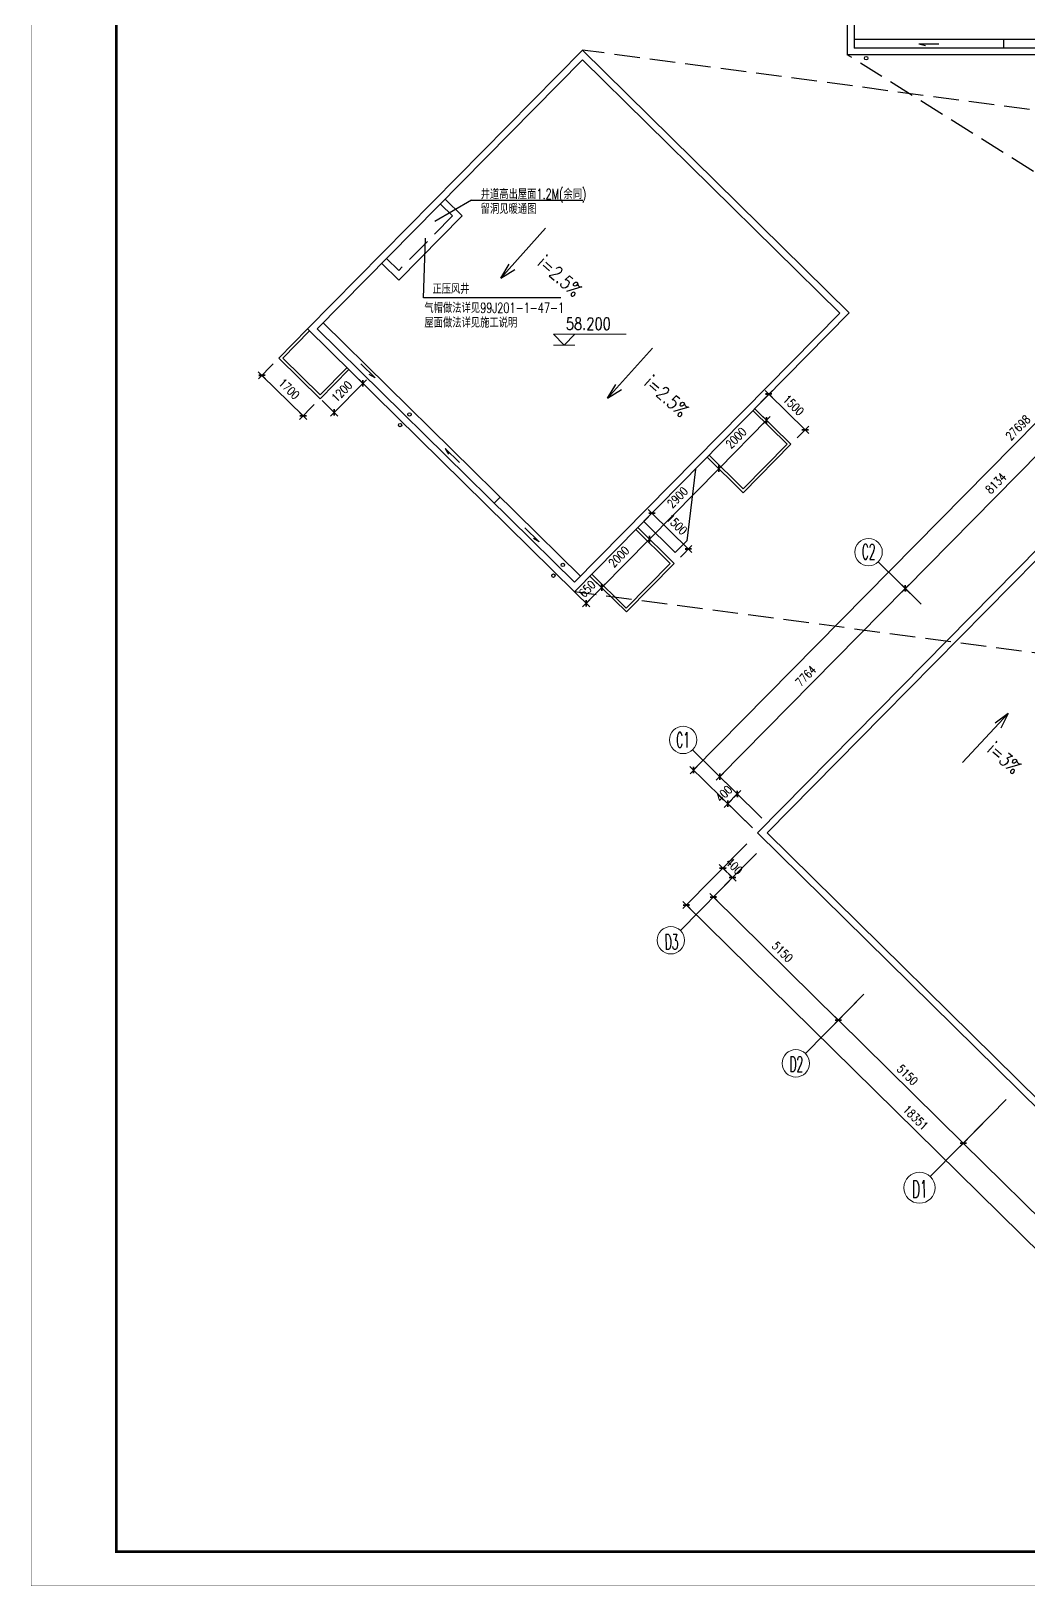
# Model space of a CAD drawing. Extents: x -357449 to -117302, y 127569 to 244935.
# Drawn here: x -236210 to -206912, y 160827 to 206499 of the extents above; entities that cross this region are included whole.
import ezdxf
from ezdxf.enums import TextEntityAlignment as Align

# ---------------------------------------------------------------- set-up
doc = ezdxf.new("R2010")
doc.units = 0
doc.header["$MEASUREMENT"] = 0
doc.linetypes.add('DASH', pattern=[0.35, 0.25, -0.1])
doc.layers.get('0').update_dxf_attribs({"linetype": 'CONTINUOUS'})
doc.layers.get('DEFPOINTS').update_dxf_attribs({"linetype": 'CONTINUOUS'})
doc.layers.add('AXIS', color=3, linetype='CONTINUOUS', lineweight=9)
for name, color, linetype in [('DIM', 7, 'CONTINUOUS'), ('ROOF', 4, 'CONTINUOUS'), ('WALL', 1, 'CONTINUOUS'), ('WIN', 4, 'CONTINUOUS'), ('WINDOW', 4, 'CONTINUOUS'), ('WINDOWS', 4, 'CONTINUOUS'), ('阳台', 4, 'CONTINUOUS')]:
    doc.layers.add(name, color=color, linetype=linetype)
doc.styles.add('COMPLEX', font='COMPLEX.shx')
doc.styles.add('CT', font='txt', dxfattribs={"width": 0.8, "bigfont": 'FS.SHX'})
doc.styles.add('DIM_FONT', font='SIMPLEX.shx', dxfattribs={"width": 0.8})
doc.styles.get("Standard").update_dxf_attribs({"font": 'txt.shx', "width": 0.8, "height": 525, "bigfont": 'h1.shx'})
doc.dimstyles.new('DIMN-200', dxfattribs={"dimtxt": 300, "dimasz": 1, "dimexe": 250, "dimexo": 0, "dimgap": 150, "dimtad": 1, "dimdec": 0, "dimdsep": 46, "dimtxsty": 'DIM_FONT', "dimblk": '_DIMX', "dimcen": 2.5, "dimclrd": 256, "dimclre": 256, "dimclrt": 4, "dimadec": 0, "dimazin": 0, "dimtfac": 1, "dimtdec": 0, "dimtix": 1, "dimtmove": 2, "dimatfit": 3, "dimldrblk": '_DIMX', "dimfxl": 0, "dimtolj": 1, "dimtzin": 0, "dimarcsym": 0})
doc.dimstyles.get("Standard").update_dxf_attribs({"dimtxt": 375, "dimasz": 1, "dimexe": 150, "dimexo": 0, "dimgap": 200, "dimtad": 1, "dimdec": 0, "dimzin": 0, "dimdsep": 46, "dimtxsty": 'DIM_FONT', "dimblk1": '_DIMX', "dimblk2": '_DIMX', "dimsah": 1, "dimcen": 200, "dimclrd": 256, "dimclre": 256, "dimclrt": 4, "dimadec": 0, "dimazin": 0, "dimtfac": 1, "dimtdec": 0, "dimtix": 1, "dimtmove": 2, "dimatfit": 3, "dimldrblk": '_DIMX', "dimfxl": 0, "dimtolj": 1, "dimtzin": 0, "dimarcsym": 0})

# ---------------------------------------------------------------- blocks, each defined once
blk = doc.blocks.new('_DIMX')
blk.add_line((-150, 0), (150, 0))
at = {"const_width": 50}
blk.add_lwpolyline([(-70, -70), (70, 70)], dxfattribs=at)
blk = doc.blocks.new('*D1528')
at = {"layer": 'AXIS', "lineweight": -2}
for p, q in [((-210541, 190128), (-215989, 184599)), ((-210071, 189667), (-210647, 190234)), ((-215521, 184137), (-216096, 184704))]:
    blk.add_line(p, q, dxfattribs=at)
at = {"layer": 'DEFPOINTS', "color": 0}
for p in [(-210071, 189667), (-215989, 184598), (-215521, 184137)]:
    blk.add_point(p, dxfattribs=at)
at = {"layer": 'AXIS', "lineweight": -2}
for p, rotation in [((-210540, 190129), 45.42128490416862), ((-215989, 184598), 225.4212849041686)]:
    blk.add_blockref('_DIMX', p, dxfattribs=dict(at, rotation=rotation))
at = {"layer": 'AXIS', "color": 4, "insert": (-213461, 187556), "char_height": 250, "attachment_point": 5, "rotation": 45.4213, "style": 'DIM_FONT'}
blk.add_mtext('\\A1;7764', dxfattribs=at)
blk = doc.blocks.new('*D1522')
at = {"layer": 'AXIS', "lineweight": -2}
for p, q in [((-195590, 202821), (-197423, 204627)), ((-197317, 204521), (-216756, 184794)), ((-215030, 183092), (-216864, 184898))]:
    blk.add_line(p, q, dxfattribs=at)
at = {"layer": 'DEFPOINTS', "color": 0}
for p in [(-195590, 202821), (-216757, 184793), (-215030, 183092)]:
    blk.add_point(p, dxfattribs=at)
at = {"layer": 'AXIS', "lineweight": -2}
for p, rotation in [((-197316, 204522), 45.42128490415822), ((-216757, 184793), 225.4212849041582)]:
    blk.add_blockref('_DIMX', p, dxfattribs=dict(at, rotation=rotation))
at = {"layer": 'AXIS', "color": 4, "insert": (-207232, 194850), "char_height": 250, "attachment_point": 5, "rotation": 45.4213, "style": 'DIM_FONT'}
blk.add_mtext('\\A1;27698', dxfattribs=at)
blk = doc.blocks.new('*D1524')
at = {"layer": 'AXIS', "lineweight": -2}
for p, q in [((-215474, 184089), (-215753, 183805)), ((-214750, 183377), (-215580, 184195)), ((-215030, 183092), (-215860, 183910))]:
    blk.add_line(p, q, dxfattribs=at)
at = {"layer": 'DEFPOINTS', "color": 0}
for p in [(-215754, 183804), (-214750, 183377), (-215030, 183092)]:
    blk.add_point(p, dxfattribs=at)
at = {"layer": 'AXIS', "lineweight": -2}
for p, rotation in [((-215473, 184089), 45.42128490416805), ((-215754, 183804), 225.4212849041681)]:
    blk.add_blockref('_DIMX', p, dxfattribs=dict(at, rotation=rotation))
at = {"layer": 'AXIS', "color": 4, "insert": (-215868, 184096), "char_height": 250, "attachment_point": 5, "rotation": 45.4213, "style": 'DIM_FONT'}
blk.add_mtext('\\A1;400', dxfattribs=at)
blk = doc.blocks.new('*D1526')
at = {"layer": 'AXIS', "lineweight": -2}
for p, q in [((-215197, 182626), (-216004, 181807)), ((-214912, 182345), (-215719, 181526)), ((-215899, 181914), (-215900, 181915)), ((-215899, 181914), (-215614, 181633)), ((-215613, 181632), (-215612, 181631))]:
    blk.add_line(p, q, dxfattribs=at)
at = {"layer": 'DEFPOINTS', "color": 0}
for p in [(-215197, 182626), (-214912, 182345), (-215614, 181633)]:
    blk.add_point(p, dxfattribs=at)
at = {"layer": 'AXIS', "lineweight": -2}
for p, rotation in [((-215899, 181914), 315.4212849048206), ((-215614, 181633), 135.4212849048206)]:
    blk.add_blockref('_DIMX', p, dxfattribs=dict(at, rotation=rotation))
at = {"layer": 'AXIS', "color": 4, "insert": (-215563, 181969), "char_height": 250, "attachment_point": 5, "rotation": 315.4213, "style": 'DIM_FONT'}
blk.add_mtext('\\A1;400', dxfattribs=at)
blk = doc.blocks.new('A$C7CBA57F5')
at = {"layer": 'AXIS'}
for p, q in [((318, 0), (0, 318)), ((0, 318), (2136, 318)), ((318, 0), (636, 318)), ((636, 318), (318, 0)), ((0, 0), (636, 0))]:
    blk.add_line(p, q, dxfattribs=at)
blk = doc.blocks.new('A$C01856CDB')
at = {"layer": 'WIN'}
for q in [(588, 47), (189, 0)]:
    blk.add_line((0, 47), q, dxfattribs=at)
blk = doc.blocks.new('A$C445D01A8')
at = {"layer": 'WINDOW'}
blk.add_blockref('A$C01856CDB', (0, 0), dxfattribs=at)
blk = doc.blocks.new('*D1523')
at = {"layer": 'AXIS', "lineweight": -2}
for p, q in [((-204362, 195460), (-204938, 196027)), ((-204832, 195921), (-210539, 190129)), ((-210071, 189667), (-210647, 190234))]:
    blk.add_line(p, q, dxfattribs=at)
at = {"layer": 'DEFPOINTS', "color": 0}
for p in [(-204362, 195460), (-210540, 190129), (-210071, 189667)]:
    blk.add_point(p, dxfattribs=at)
at = {"layer": 'AXIS', "lineweight": -2}
for p, rotation in [((-204831, 195922), 45.42128490416822), ((-210540, 190129), 225.4212849041682)]:
    blk.add_blockref('_DIMX', p, dxfattribs=dict(at, rotation=rotation))
at = {"layer": 'AXIS', "color": 4, "insert": (-207881, 193218), "char_height": 250, "attachment_point": 5, "rotation": 45.4213, "style": 'DIM_FONT'}
blk.add_mtext('\\A1;8134', dxfattribs=at)
blk = doc.blocks.new('*D817')
at = {"layer": 'DEFPOINTS', "color": 0}
for p in [(-229105, 196721), (-229433, 196388), (-227894, 195528)]:
    blk.add_point(p, dxfattribs=at)
at = {"layer": 'WINDOW', "lineweight": -2}
for p, q in [((-229105, 196721), (-229538, 196281)), ((-228223, 195195), (-229432, 196387)), ((-227894, 195528), (-228327, 195088))]:
    blk.add_line(p, q, dxfattribs=at)
for p, rotation in [((-229433, 196388), 135.4212849044925), ((-228222, 195194), 315.4212849044925)]:
    blk.add_blockref('_DIMX', p, dxfattribs=dict(at, rotation=rotation))
at = {"layer": 'WINDOW', "color": 4, "insert": (-228634, 195987), "char_height": 250, "attachment_point": 5, "rotation": 315.4213, "style": 'DIM_FONT'}
blk.add_mtext('\\A1;1700', dxfattribs=at)
blk = doc.blocks.new('*D818')
at = {"layer": 'DEFPOINTS', "color": 0}
for p in [(-219800, 190491), (-220256, 190028), (-219456, 190152)]:
    blk.add_point(p, dxfattribs=at)
at = {"layer": 'WINDOW', "lineweight": -2}
for p, q in [((-219800, 190491), (-219349, 190047)), ((-220256, 190028), (-219805, 189584)), ((-219912, 189690), (-219456, 190152)), ((-219455, 190153), (-219455, 190154)), ((-219913, 189689), (-219914, 189688))]:
    blk.add_line(p, q, dxfattribs=at)
for p, rotation in [((-219456, 190152), 225.4212846682094), ((-219912, 189690), 45.42128466820945)]:
    blk.add_blockref('_DIMX', p, dxfattribs=dict(at, rotation=rotation))
at = {"layer": 'WINDOW', "color": 4, "insert": (-219880, 190114), "char_height": 250, "attachment_point": 5, "rotation": 45.4213, "style": 'DIM_FONT'}
blk.add_mtext('\\A1;650', dxfattribs=at)
blk = doc.blocks.new('*D822')
at = {"layer": 'DEFPOINTS', "color": 0}
for p in [(-226823, 196500), (-227666, 195645), (-227312, 195297)]:
    blk.add_point(p, dxfattribs=at)
at = {"layer": 'WINDOW', "lineweight": -2}
for p, q in [((-226823, 196500), (-226363, 196046)), ((-226470, 196151), (-227311, 195297)), ((-227666, 195645), (-227205, 195191))]:
    blk.add_line(p, q, dxfattribs=at)
for p, rotation in [((-226470, 196151), 45.42128490435439), ((-227312, 195297), 225.4212849043543)]:
    blk.add_blockref('_DIMX', p, dxfattribs=dict(at, rotation=rotation))
at = {"layer": 'WINDOW', "color": 4, "insert": (-227087, 195917), "char_height": 250, "attachment_point": 5, "rotation": 45.4213, "style": 'DIM_FONT'}
blk.add_mtext('\\A1;1200', dxfattribs=at)

msp = doc.modelspace()

# ---------------------------------------------------------------- linework, layer by layer
for points, const_width in [([(-117306.21, 160831.03), (-236206.21, 160831.03), (-236206.21, 244931.03), (-117306.21, 244931.03)], 8), ([(-118306.21, 243931.03), (-118306.21, 161831.03), (-233706.21, 161831.03), (-233706.21, 243931.03)], 80)]:
    msp.add_lwpolyline(points, close=True, dxfattribs=dict(const_width=const_width))
at = {"layer": 'AXIS'}
for p, q in [((-210071.33, 189666.64), (-211334, 190910.88)), ((-215520.74, 184136.5), (-216783.41, 185380.74)), ((-215427.19, 181821.95), (-217143.41, 180080.31)), ((-211758.91, 178207.23), (-213475.13, 176465.58)), ((-208090.64, 174592.5), (-209806.86, 172850.86))]:
    msp.add_line(p, q, dxfattribs=at)
for centre, radius in [((-211618.25, 191195.14), 402), ((-217065.72, 185676.64), 402), ((-217423.46, 179791.9), 402), ((-213755.18, 176177.18), 402), ((-210124.52, 172523.71), 456)]:
    msp.add_circle(centre, radius, dxfattribs=at)
at = {"layer": 'DIM'}
for p, q in [((-221104.59, 200711.23), (-222421.32, 199245)), ((-222421.32, 199245), (-222174.53, 199648.69)), ((-222421.32, 199245), (-222006.87, 199493.93)), ((-217967.6, 197184.87), (-219284.33, 195718.64)), ((-219284.33, 195718.64), (-219037.54, 196122.33)), ((-219284.33, 195718.64), (-218869.88, 195967.57)), ((-208864.14, 185009.68), (-207523.46, 186454.05)), ((-207523.46, 186454.05), (-207903.09, 186171.64)), ((-207523.46, 186454.05), (-207733.75, 186018.72))]:
    msp.add_line(p, q, dxfattribs=at)
for centre in [(-211690.47, 205703.73), (-225100.18, 195240.48), (-225376.14, 194925.33), (-220872.65, 190502.8), (-220596.68, 190817.94)]:
    msp.add_circle(centre, 50, dxfattribs=at)
at = {"layer": 'ROOF'}
for p, q in [((-224053.27, 201562.08), (-223554.67, 201070.76)), ((-223278.17, 201529.68), (-220005.05, 201529.68)), ((-223554.67, 201070.76), (-225414.68, 199183.2)), ((-225913.28, 199674.52), (-225414.68, 199183.2))]:
    msp.add_line(p, q, dxfattribs=at)
at = {"layer": 'WALL'}
for p, q in [((-212246.16, 213252.26), (-212246.16, 205802.26)), ((-212046.16, 213052.26), (-212046.16, 206002.26)), ((-203246.16, 206002.26), (-212046.16, 206002.26)), ((-228091.21, 197749.26), (-220019.49, 205940.56)), ((-227808.38, 197751.34), (-220017.41, 205657.73)), ((-220019.49, 205940.56), (-212184.34, 198219.79)), ((-220017.41, 205657.73), (-212467.17, 198217.71)), ((-203046.16, 205802.26), (-212246.16, 205802.26)), ((-220258.14, 190311.32), (-212467.17, 198217.71)), ((-220256.06, 190028.49), (-212184.34, 198219.79)), ((-228091.21, 197749.26), (-220256.06, 190028.49)), ((-227808.38, 197751.34), (-220258.14, 190311.32)), ((-211335.7, 186543.95), (-205831.36, 192129.84)), ((-211193.24, 186403.57), (-205688.9, 191989.46)), ((-214881.8, 182945.32), (-211334.67, 186545)), ((-214598.96, 182947.4), (-211193.24, 186403.57)), ((-201694.13, 169950.17), (-214881.8, 182945.32)), ((-201612.14, 170150.17), (-214598.96, 182947.4))]:
    msp.add_line(p, q, dxfattribs=at)
at = {"layer": 'WINDOW'}
for p, q in [((-223278.17, 201529.68), (-224351.7, 200909.67)), ((-214011.44, 194362.38), (-215012.95, 195349.27)), ((-213898.3, 194363.21), (-214956.8, 195406.26)), ((-215302.91, 193051.77), (-214011.44, 194362.38)), ((-215302.08, 192938.64), (-213898.3, 194363.21)), ((-216360.58, 193981.68), (-215302.08, 192938.64)), ((-216304.42, 194038.66), (-215302.91, 193051.77)), ((-216703.52, 193633.66), (-216955.08, 191526.22)), ((-218452.43, 191858.84), (-217440.98, 190862.16)), ((-218396.28, 191915.82), (-217327.85, 190862.99)), ((-218220.58, 192094.12), (-217294.61, 191181.67)), ((-217294.61, 191181.67), (-216955.08, 191526.22)), ((-219800.05, 190491.25), (-218731.62, 189438.42)), ((-219743.9, 190548.23), (-218732.45, 189551.55)), ((-218732.45, 189551.55), (-217440.98, 190862.16)), ((-218731.62, 189438.42), (-217327.85, 190862.99))]:
    msp.add_line(p, q, dxfattribs=at)
at = {"layer": 'WINDOWS'}
for p, q in [((-203246.16, 206252.26), (-212046.16, 206252.26)), ((-207646.16, 206002.26), (-207646.16, 206252.26)), ((-224691.34, 198668.31), (-224627.13, 200419.22)), ((-220658.46, 198668.31), (-224691.34, 198668.31)), ((-227632.9, 197929.41), (-220082.66, 190489.4)), ((-228933.48, 196894.52), (-228091.21, 197749.26)), ((-228820.34, 196895.35), (-228034.23, 197693.11)), ((-228933.48, 196894.52), (-227722.59, 195701.31)), ((-228820.34, 196895.35), (-227723.42, 195814.44)), ((-227723.42, 195814.44), (-226937.31, 196612.2)), ((-227722.59, 195701.31), (-226880.32, 196556.05)), ((-222433.21, 192805.63), (-222608.68, 192627.56))]:
    msp.add_line(p, q, dxfattribs=at)
at = {"layer": '阳台', "color": 8, "linetype": 'DASH', "ltscale": 3000}
for p, q in [((-195441.06, 202674.06), (-220019.49, 205940.56)), ((-183630.16, 187900.17), (-212246.16, 205802.26)), ((-224193.65, 201419.62), (-223837.51, 201068.68)), ((-223837.51, 201068.68), (-225416.76, 199466.03)), ((-225772.9, 199816.97), (-225416.76, 199466.03)), ((-195677.63, 186761.99), (-220256.06, 190028.49))]:
    msp.add_line(p, q, dxfattribs=at)

# ---------------------------------------------------------------- block references
at = {"layer": 'AXIS', "xscale": 0.999999999, "yscale": 0.999999999, "zscale": 0.999999999}
msp.add_blockref('A$C7CBA57F5', (-220875.76, 197274.33), dxfattribs=at)
at = {"layer": 'WINDOWS'}
msp.add_blockref('A$C445D01A8', (-210140.55, 206079.06), dxfattribs=at)
at = {"layer": 'WINDOWS', "xscale": -1, "rotation": 315.6956402883528}
for p in [(-226144.89, 196277.41), (-221324.08, 191460.36)]:
    msp.add_blockref('A$C445D01A8', p, dxfattribs=at)
at = {"layer": 'WINDOWS', "rotation": 315.6956402883528}
msp.add_blockref('A$C445D01A8', (-224085.17, 194207.69), dxfattribs=at)

# ---------------------------------------------------------------- texts
at = {"color": 4, "linetype": 'ByBlock', "width": 0.7}
for s, p in [('井道高出屋面1.2M(余同)', (-223010.14, 201562.81)), ('留洞见暖通图', (-223010.14, 201130.78)), ('正压风井', (-224428.19, 198779.74)), ('气帽做法详见99J201-1-47-1', (-224663.88, 198220.43)), ('屋面做法详见施工说明', (-224663.88, 197789.25))]:
    msp.add_text(s, height=300, dxfattribs=at).set_placement(p)
at = {"layer": 'AXIS', "width": 0.8}
msp.add_text('58.200', height=350, dxfattribs=at).set_placement((-220507.85, 197728.34))
at = {"layer": 'AXIS', "style": 'COMPLEX'}
for tag, width, p, p2 in [('C2', 0.535714, (-211815.87, 190982.01), (-211413.87, 190982.01)), ('C1', 0.625, (-217265.28, 185451.87), (-216863.28, 185451.87))]:
    msp.add_attdef(tag, text='2', height=450.24, dxfattribs=dict(at, width=width)).set_placement(p, p2, align=Align.FIT)
for tag, height, width, p, p2 in [('D3', 450.24, 0.520833, (-217602.74, 179516.16), (-217200.78, 179522.07)), ('D2', 450.24, 0.520833, (-213937.29, 175925.07), (-213535.33, 175930.98)), ('D1', 510.72, 0.604839, (-210341.02, 172227.27), (-209885.06, 172233.98))]:
    msp.add_attdef(tag, text='', height=height, rotation=0.84257, dxfattribs=dict(at, width=width)).set_placement(p, p2, align=Align.FIT)
at = {"layer": 'DIM', "style": 'CT', "width": 0.8}
for s, rotation, p in [('i=2.5%', 318.075101, (-221374.83, 199647.45)), ('i=2.5%', 318.075101, (-218237.85, 196121.09)), ('i=3%', 318.384757, (-208172.71, 185353.89))]:
    msp.add_text(s, height=400, rotation=rotation, dxfattribs=at).set_placement(p)

# ---------------------------------------------------------------- dimensions: what is measured, and where the dimension line sits
at = {"layer": 'AXIS'}
for p1, p2, distance, picture, middle in [((-195589.71, 202820.54), (-215030.45, 183091.8), -2423.69, '*D1522', (-207232.32, 194850.35)), ((-204362.29, 195460.26), (-210071.33, 189666.64), -658.02, '*D1523', (-207881.39, 193218.33)), ((-210071.33, 189666.64), (-215520.74, 184136.5), -658.02, '*D1528', (-213460.61, 187556.45)), ((-215196.63, 182625.82), (-214911.72, 182345.06), -1000, '*D1526', (-215563.04, 181969.03))]:
    dim = msp.add_aligned_dim(p1=p1, p2=p2, distance=distance, dimstyle='DIMN-200', override={"dimtxt": 250, "dimexe": 150, "dimzin": 0, "dimblk1": '_DIMX', "dimblk2": '_DIMX', "dimsah": 1, "dimcen": 200}, dxfattribs=at)
    dim.commit()
    dim.dimension.update_dxf_attribs({"geometry": picture, "text_midpoint": middle})
dim = msp.add_linear_dim(base=(-215753.62, 183804.42), p1=(-214749.69, 183376.71), p2=(-215030.45, 183091.8), angle=225.421285, dimstyle='DIMN-200', override={"dimtxt": 250, "dimexe": 150, "dimzin": 0, "dimblk1": '_DIMX', "dimblk2": '_DIMX', "dimsah": 1, "dimcen": 200}, dxfattribs=at)
dim.commit()
dim.dimension.update_dxf_attribs({"geometry": '*D1524', "text_midpoint": (-215868.25, 184096.27), "dimtype": 161})
for p1, p2, distance in [((-215196.63, 182625.82), (-202125.75, 169745.76), -2524.33), ((-215427.19, 181821.95), (-211758.91, 178207.23), -1065.59), ((-211758.91, 178207.23), (-208090.64, 174592.5), -1065.59), ((-207575.16, 175115.61), (-202125.75, 169745.76), -1800)]:
    msp.add_aligned_dim(p1=p1, p2=p2, distance=distance, dimstyle='DIMN-200', override={"dimtxt": 250, "dimexe": 150, "dimzin": 0, "dimblk1": '_DIMX', "dimblk2": '_DIMX', "dimsah": 1, "dimcen": 200}, dxfattribs=at).render()
at = {"layer": 'WINDOW'}
for p1, p2, distance, picture, middle in [((-227893.82, 195527.54), (-229104.71, 196720.75), 467.61, '*D817', (-228634.45, 195986.96)), ((-226823.34, 196499.9), (-227665.61, 195645.16), 496.48, '*D822', (-227086.72, 195917.08)), ((-220256.06, 190028.49), (-219800.05, 190491.25), -482.81, '*D818', (-219880.04, 190114.01))]:
    dim = msp.add_aligned_dim(p1=p1, p2=p2, distance=distance, dimstyle='Standard', override={"dimtxt": 250, "dimgap": 150, "dimblk": '_DIMX'}, dxfattribs=at)
    dim.commit()
    dim.dimension.update_dxf_attribs({"geometry": picture, "text_midpoint": middle})
for p1, p2, distance in [((-214785.32, 195600.15), (-213716.89, 194547.32), 335.35), ((-216360.58, 193981.68), (-214956.8, 195406.26), -482.81), ((-218396.28, 191915.82), (-216360.58, 193981.68), -482.81), ((-218214.86, 192099.93), (-217146.43, 191047.09), 335.35), ((-219800.05, 190491.25), (-218396.28, 191915.82), -482.81)]:
    msp.add_aligned_dim(p1=p1, p2=p2, distance=distance, dimstyle='Standard', override={"dimtxt": 250, "dimgap": 150, "dimblk": '_DIMX'}, dxfattribs=at).render()

doc.saveas('drawing.dxf')
